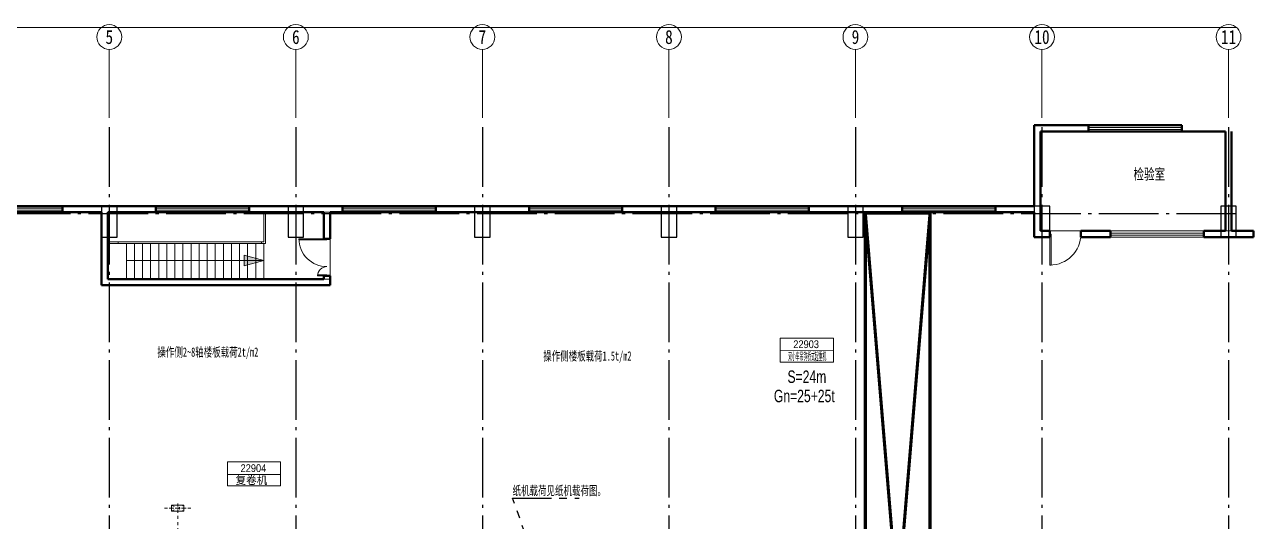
# Model space of a CAD drawing. Header units: metres. Extents: x 497148 to 498044, y 2998751 to 2999627.
# Drawn here: x 497595.21 to 497634.73, y 2999610.7 to 2999626.69 of the extents above; entities that cross this region are included whole.
import ezdxf
from ezdxf.enums import TextEntityAlignment as Align

# ---------------------------------------------------------------- set-up
doc = ezdxf.new("R2010")
doc.units = ezdxf.units.M
for name, pattern in [('ACAD_ISO04W100', [30.5, 24, -3, 0.5, -3]), ('AD_LTYPE3 0 mm', [16, 11, -1, 1, -1, 1, -1]), ('CENTER', [2, 1.25, -0.25, 0.25, -0.25]), ('DOTE', [2.42, 2, -0.2, 0.02, -0.2]), ('点画线', [18, 12, -2, 2, -2])]:
    doc.linetypes.add(name, pattern=pattern)
for name, color, linetype, lineweight in [('05', 4, 'CENTER', 25), ('A-WALL-可见线', 2, 'Continuous', 18), ('A-楼梯', 2, 'Continuous', 18), ('A-楼梯-面层线', 105, 'Continuous', 18), ('uBIM建-楼梯', 8, 'Continuous', 5), ('YQ_AXIS', 3, 'Continuous', 18), ('地沟', 155, 'Continuous', 15), ('建筑提水', 8, 'Continuous', 5), ('管道', 7, 'Continuous', 20), ('设备', 253, 'Continuous', 15), ('道路', 4, 'Continuous', 15)]:
    doc.layers.add(name, color=color, linetype=linetype, lineweight=lineweight)
for name, color, linetype in [('A-WALL', 4, 'Continuous'), ('A-护栏', 13, 'Continuous'), ('A-楼板', 5, 'Continuous'), ('A-窗', 2, 'Continuous'), ('A-门', 2, 'Continuous'), ('A-门-防火', 2, 'Continuous'), ('COLUMN', 9, 'Continuous'), ('DOTE', 1, 'CENTER'), ('文字', 255, 'Continuous')]:
    doc.layers.add(name, color=color, linetype=linetype)
doc.styles.add('ARIAL', font='arial.ttf')
doc.styles.add('HZTXT', font='SimSun.ttf', dxfattribs={"width": 0.7})
doc.styles.add('YQ_AXIS', font='SimSun.ttf', dxfattribs={"width": 0.8})

# ---------------------------------------------------------------- blocks, each defined once
blk = doc.blocks.new('A$C18155853')
at = {"layer": '设备', "color": 1, "linetype": '点画线', "lineweight": 18}
for p, q in [((-7788, 5625), (-6939, 5625)), ((-6942, 5625), (-7785, 5625))]:
    blk.add_line(p, q, dxfattribs=at)
at = {"layer": '设备', "linetype": 'Continuous', "lineweight": 0}
for p, q in [((-7564, 5725), (-7164, 5725)), ((-7564, 5725), (-7564, 5525)), ((-7164, 5725), (-7164, 5525))]:
    blk.add_line(p, q, dxfattribs=at)
at = {"layer": '设备', "linetype": 'AD_LTYPE3 0 mm', "lineweight": 0}
for p, q in [((-7564, 5525), (-7164, 5725)), ((-7564, 5725), (-7164, 5525))]:
    blk.add_line(p, q, dxfattribs=at)
at = {"layer": '设备', "linetype": 'ACAD_ISO04W100', "ltscale": 0.05}
blk.add_line((-7364, 5779), (-7364, -7940), dxfattribs=at)
at = {"layer": '设备', "color": 4}
blk.add_line((-7564, 5525), (-7164, 5525), dxfattribs=at)
blk = doc.blocks.new('biaozhu')
at = {"layer": '地沟', "color": 2, "ltscale": 20}
blk.add_lwpolyline([(322965, -198848), (324263, -198848), (324263, -199433), (322965, -199433)], close=True, dxfattribs=at)
blk.add_lwpolyline([(322965, -199155, 21.6, 21.6, 0), (324263, -199155, 21.6, 21.6, 0)], format="xyseb", dxfattribs=at)
at = {"layer": '地沟', "color": 2, "ltscale": 20, "style": 'ARIAL'}
blk.add_attdef('位号', text='', height=202, dxfattribs=at).set_placement((323619, -199079), align=Align.CENTER)
blk.add_attdef('名称', (323234, -199379), '', height=202, dxfattribs=at)
blk = doc.blocks.new('FC3021 - FC3021-4773936-7_000平面图_4283225_543')
at = {"color": 0, "lineweight": 50}
for p, q in [((-1500, -100), (-1500, 100)), ((1500, 100), (1500, -100))]:
    blk.add_line(p, q, dxfattribs=at)
at = {"color": 0, "lineweight": 18}
for p, q in [((-1500, 100), (1500, 100)), ((-1500, 33), (1500, 33)), ((-1500, -33), (1500, -33)), ((1500, -100), (-1500, -100))]:
    blk.add_line(p, q, dxfattribs=at)
blk = doc.blocks.new('顶部扶栏类型 - 顶部扶栏_内部_-V4-7_000平面图_4283225_543')
at = {"layer": 'A-护栏', "lineweight": 13}
for p, q in [((-15838, 62717), (-15788, 62717)), ((-15838, 61766), (-15838, 62717)), ((-15788, 61716), (-15788, 62717)), ((-20858, 61766), (-20518, 61766)), ((-20858, 61716), (-20518, 61716)), ((-20518, 61766), (-15913, 61766)), ((-20518, 61716), (-15913, 61716)), ((-15913, 61766), (-15838, 61766)), ((-15913, 61716), (-15788, 61716))]:
    blk.add_line(p, q, dxfattribs=at)
blk = doc.blocks.new('顶部扶栏类型 - 顶部扶栏_内部_-4688905-7_000平面图_4283225_543')
at = {"layer": 'A-护栏', "lineweight": 13}
for p, q in [((-15838, 62717), (-15788, 62717)), ((-15838, 61841), (-15838, 62717)), ((-15788, 62717), (-15788, 61841)), ((-20858, 61766), (-20518, 61766)), ((-20518, 61716), (-20858, 61716)), ((-20518, 61766), (-20258, 61766)), ((-20518, 61766), (-20518, 61716)), ((-20258, 61716), (-20518, 61716)), ((-20258, 61766), (-15913, 61766)), ((-15913, 61716), (-20258, 61716)), ((-15913, 61716), (-15913, 61766)), ((-15913, 61716), (-15913, 61766)), ((-15913, 61766), (-15838, 61766)), ((-15788, 61716), (-15913, 61716)), ((-15838, 61766), (-15838, 61841)), ((-15788, 61841), (-15788, 61716))]:
    blk.add_line(p, q, dxfattribs=at)
blk = doc.blocks.new('海诚-子母-防火-平开-无视窗 - 1200 x 2400mm b-4563795-7_000平面图_4283225_543')
at = {"color": 0, "lineweight": 18}
for p, q in [((-600, -100), (-600, 0)), ((600, -100), (600, 0))]:
    blk.add_line(p, q, dxfattribs=at)
at = {"color": 0, "lineweight": 5}
for p, q in [((-600, 0), (-560, 0)), ((-560, 0), (-560, -900)), ((560, 0), (560, -300)), ((600, 0), (560, 0)), ((-600, -900), (-600, -100)), ((560, -300), (600, -300)), ((600, -300), (600, -100)), ((-560, -900), (-600, -900))]:
    blk.add_line(p, q, dxfattribs=at)
for centre, radius, start, end in [((-600, 0), 900, 270, 360), ((600, 0), 300, 180, 270)]:
    blk.add_arc(centre, radius, start, end, dxfattribs=at)
blk = doc.blocks.new('组合窗-双层双列-上部固定下部推拉 - C3024-4489019-7_000平面图_4283225_543')
at = {"color": 0, "lineweight": 50}
for p, q in [((-1500, -100), (-1500, 100)), ((1500, 100), (1500, -100))]:
    blk.add_line(p, q, dxfattribs=at)
at = {"color": 0, "lineweight": 18}
for p, q in [((-1500, 100), (1500, 100)), ((-1500, 33), (1500, 33)), ((-1500, -33), (1500, -33)), ((1500, -100), (-1500, -100))]:
    blk.add_line(p, q, dxfattribs=at)
blk = doc.blocks.new('JYC3024 - JYC3024-4821861-7_000平面图_4283225_543')
at = {"color": 0, "lineweight": 50}
for p, q in [((-1500, -100), (-1500, 100)), ((1500, 100), (1500, -100))]:
    blk.add_line(p, q, dxfattribs=at)
at = {"color": 0, "lineweight": 18}
for p, q in [((-1500, 100), (1500, 100)), ((-1500, 33), (1500, 33)), ((-1500, -33), (1500, -33)), ((1500, -100), (-1500, -100))]:
    blk.add_line(p, q, dxfattribs=at)
blk = doc.blocks.new('ZQWS-单扇平开门 - FM乙1024-4420016-7_000平面图_4283225_543')
at = {"color": 0, "lineweight": 18}
for p, q in [((460, 0), (460, 1000)), ((460, 1000), (500, 1000)), ((500, 1000), (500, 100)), ((500, 0), (460, 0))]:
    blk.add_line(p, q, dxfattribs=at)
at = {"color": 0, "lineweight": 50}
for p, q in [((-500, 100), (-500, -100)), ((500, -100), (500, 100))]:
    blk.add_line(p, q, dxfattribs=at)
at = {"color": 0, "lineweight": 18}
blk.add_arc((500, 0), 1000, 90, 180, dxfattribs=at)
blk = doc.blocks.new('四扇平开 - C3012-4488992-7_000平面图_4283225_543')
at = {"color": 0, "lineweight": 50}
for p, q in [((-1500, -100), (-1500, 100)), ((1500, 100), (1500, -100))]:
    blk.add_line(p, q, dxfattribs=at)
at = {"color": 0, "lineweight": 18}
for p, q in [((-1500, 100), (1500, 100)), ((-1500, 33), (1500, 33)), ((-1500, -33), (1500, -33)), ((1500, -100), (-1500, -100))]:
    blk.add_line(p, q, dxfattribs=at)
blk = doc.blocks.new('A$Ce080179e')
at = {"layer": 'uBIM建-楼梯', "lineweight": 9}
blk.add_hatch(color=256, dxfattribs=at).paths.add_polyline_path([(78.771, 39.33), (79.406, 39.5), (78.771, 39.67)], flags=0)
at = {"layer": '05'}
for p, q in [((88.141, 29.788), (87.406, 31.848)), ((87.406, 31.848), (89.554, 31.848))]:
    blk.add_line(p, q, dxfattribs=at)
at = {"layer": 'A-WALL', "lineweight": 50}
for p, q in [((104.186, 43.85), (104.386, 43.85)), ((104.186, 41.25), (104.186, 43.85)), ((105.936, 43.85), (104.386, 43.85)), ((104.386, 43.65), (105.936, 43.65)), ((104.386, 43.65), (104.386, 40.45)), ((108.936, 43.85), (105.936, 43.85)), ((105.936, 43.65), (108.936, 43.65)), ((108.936, 43.65), (110.336, 43.65)), ((110.336, 40.45), (110.336, 43.65)), ((110.536, 43.65), (110.536, 40.45)), ((72.936, 41.25), (69.936, 41.25)), ((75.936, 41.25), (72.936, 41.25)), ((78.936, 41.25), (75.936, 41.25)), ((81.936, 41.25), (78.936, 41.25)), ((84.936, 41.25), (81.936, 41.25)), ((87.936, 41.25), (84.936, 41.25)), ((90.936, 41.25), (87.936, 41.25)), ((93.936, 41.25), (90.936, 41.25)), ((96.936, 41.25), (93.936, 41.25)), ((99.936, 41.25), (96.936, 41.25)), ((102.936, 41.25), (99.936, 41.25)), ((104.186, 41.25), (102.936, 41.25)), ((69.936, 41.05), (72.936, 41.05)), ((72.936, 41.05), (74.186, 41.05)), ((74.186, 41.05), (74.186, 38.7)), ((74.386, 38.9), (74.386, 41.05)), ((74.386, 41.05), (75.936, 41.05)), ((75.936, 41.05), (78.936, 41.05)), ((78.936, 41.05), (81.336, 41.05)), ((81.336, 41.05), (81.336, 40.2)), ((81.536, 40.2), (81.536, 41.05)), ((81.536, 41.05), (81.936, 41.05)), ((81.936, 41.05), (84.936, 41.05)), ((84.936, 41.05), (87.936, 41.05)), ((87.936, 41.05), (90.936, 41.05)), ((90.936, 41.05), (93.936, 41.05)), ((93.936, 41.05), (96.936, 41.05)), ((96.936, 41.05), (99.936, 41.05)), ((99.936, 41.05), (102.936, 41.05)), ((102.936, 41.05), (104.186, 41.05)), ((104.186, 40.25), (104.186, 41.05)), ((104.686, 40.45), (104.386, 40.45)), ((104.686, 40.25), (104.686, 40.45)), ((105.686, 40.45), (105.686, 40.25)), ((106.636, 40.45), (105.686, 40.45)), ((106.636, 40.25), (106.636, 40.45)), ((109.636, 40.45), (109.636, 40.25)), ((110.336, 40.45), (109.636, 40.45)), ((111.236, 40.45), (110.536, 40.45)), ((111.236, 40.25), (111.236, 40.45)), ((81.336, 40.2), (81.536, 40.2)), ((104.186, 40.25), (104.386, 40.25)), ((104.386, 40.25), (104.686, 40.25)), ((105.686, 40.25), (106.636, 40.25)), ((109.636, 40.25), (111.236, 40.25)), ((81.336, 38.9), (74.386, 38.9)), ((81.336, 39), (81.336, 38.9)), ((81.536, 39), (81.336, 39)), ((81.536, 38.9), (81.536, 39)), ((81.536, 38.7), (81.536, 38.9)), ((74.186, 38.7), (74.386, 38.7)), ((74.386, 38.7), (81.536, 38.7))]:
    blk.add_line(p, q, dxfattribs=at)
at = {"layer": 'A-WALL-可见线', "lineweight": 18}
for p, q in [((106.636, 40.45), (109.636, 40.45)), ((109.636, 40.25), (106.636, 40.25))]:
    blk.add_line(p, q, dxfattribs=at)
at = {"layer": 'A-楼板', "lineweight": 18}
blk.add_lwpolyline([(111.236, 40.45), (110.686, 40.45), (110.186, 40.45), (104.686, 40.45)], dxfattribs=at)
at = {"layer": 'A-楼梯', "lineweight": 18}
for p, q in [((81.536, 41.05), (79.406, 41.05)), ((79.406, 41.05), (79.406, 40.1)), ((81.536, 38.9), (81.536, 41.05)), ((74.386, 40.1), (79.406, 40.1)), ((75.246, 40.05), (75.246, 38.9)), ((75.506, 40.05), (75.506, 38.9)), ((75.766, 40.05), (75.766, 38.9)), ((76.026, 40.05), (76.026, 38.9)), ((76.286, 40.05), (76.286, 38.9)), ((76.546, 40.05), (76.546, 38.9)), ((76.806, 40.05), (76.806, 38.9)), ((77.066, 40.05), (77.066, 38.9)), ((77.326, 40.05), (77.326, 38.9)), ((77.586, 40.05), (77.586, 38.9)), ((77.846, 40.05), (77.846, 38.9)), ((78.106, 40.05), (78.106, 38.9)), ((78.366, 40.05), (78.366, 38.9)), ((78.626, 40.05), (78.626, 38.9)), ((78.886, 40.05), (78.886, 38.9)), ((79.146, 40.05), (79.146, 38.9)), ((81.536, 38.9), (74.386, 38.9))]:
    blk.add_line(p, q, dxfattribs=at)
at = {"layer": 'A-楼梯-面层线', "lineweight": 18}
for p, q in [((74.986, 40.05), (74.986, 38.9)), ((79.406, 40.05), (79.406, 38.9))]:
    blk.add_line(p, q, dxfattribs=at)
at = {"layer": 'COLUMN'}
for p, q in [((74.686, 41.25), (74.186, 41.25)), ((74.186, 41.25), (74.186, 40.25)), ((74.686, 40.25), (74.686, 41.25)), ((80.686, 41.25), (80.186, 41.25)), ((80.186, 41.25), (80.186, 40.25)), ((80.686, 40.25), (80.686, 41.25)), ((86.186, 41.25), (86.186, 40.25)), ((86.686, 41.25), (86.186, 41.25)), ((86.686, 40.25), (86.686, 41.25)), ((92.686, 41.25), (92.186, 41.25)), ((92.186, 41.25), (92.186, 40.25)), ((92.686, 40.25), (92.686, 41.25)), ((98.186, 41.25), (98.186, 40.25)), ((98.686, 41.25), (98.186, 41.25)), ((98.686, 40.25), (98.686, 41.25)), ((104.686, 41.25), (104.186, 41.25)), ((104.186, 41.25), (104.186, 40.25)), ((104.686, 40.25), (104.686, 41.25)), ((110.686, 41.25), (110.186, 41.25)), ((110.186, 41.25), (110.186, 40.25)), ((110.686, 40.25), (110.686, 41.25)), ((74.186, 40.25), (74.686, 40.25)), ((80.186, 40.25), (80.686, 40.25)), ((86.186, 40.25), (86.686, 40.25)), ((92.186, 40.25), (92.686, 40.25)), ((98.186, 40.25), (98.686, 40.25)), ((104.186, 40.25), (104.686, 40.25)), ((110.186, 40.25), (110.686, 40.25))]:
    blk.add_line(p, q, dxfattribs=at)
at = {"layer": 'DOTE', "color": 251, "linetype": 'ACAD_ISO04W100', "ltscale": 0.08}
for p, q in [((74.436, 43.793), (74.436, 4.962)), ((80.436, 43.793), (80.436, 4.962)), ((86.436, 43.793), (86.436, 4.962)), ((92.436, 43.793), (92.436, 4.962)), ((98.436, 43.793), (98.436, 4.962)), ((104.436, 43.793), (104.436, 4.962)), ((110.436, 43.793), (110.436, 4.962)), ((110.686, 41), (47.828, 41))]:
    blk.add_line(p, q, dxfattribs=at)
at = {"layer": 'uBIM建-楼梯', "color": 3, "lineweight": 9}
for p, q in [((78.771, 39.67), (78.771, 39.33)), ((79.406, 39.5), (78.771, 39.67)), ((74.986, 39.5), (75.246, 39.5)), ((75.246, 39.5), (75.506, 39.5)), ((75.506, 39.5), (75.766, 39.5)), ((75.766, 39.5), (76.026, 39.5)), ((76.026, 39.5), (76.286, 39.5)), ((76.286, 39.5), (76.546, 39.5)), ((76.546, 39.5), (76.806, 39.5)), ((76.806, 39.5), (77.066, 39.5)), ((77.066, 39.5), (77.326, 39.5)), ((77.326, 39.5), (77.586, 39.5)), ((77.586, 39.5), (77.846, 39.5)), ((77.846, 39.5), (78.106, 39.5)), ((78.106, 39.5), (78.366, 39.5)), ((78.366, 39.5), (78.626, 39.5)), ((78.626, 39.5), (78.886, 39.5)), ((78.771, 39.33), (79.406, 39.5)), ((78.886, 39.5), (79.146, 39.5)), ((79.146, 39.5), (79.406, 39.5))]:
    blk.add_line(p, q, dxfattribs=at)
at = {"layer": 'YQ_AXIS', "ltscale": 0.05}
for p, q in [((74.436, 46.293), (74.436, 44.093)), ((80.436, 46.293), (80.436, 44.093)), ((86.436, 46.293), (86.436, 44.093)), ((92.436, 46.293), (92.436, 44.093)), ((98.436, 46.293), (98.436, 44.093)), ((104.436, 46.293), (104.436, 44.093)), ((110.436, 46.293), (110.436, 44.093))]:
    blk.add_line(p, q, dxfattribs=at)
for centre in [(74.436, 46.693), (80.436, 46.693), (86.436, 46.693), (92.436, 46.693), (98.436, 46.693), (104.436, 46.693), (110.436, 46.693)]:
    blk.add_circle(centre, 0.4, dxfattribs=at)
at = {"layer": '建筑提水', "lineweight": 9}
blk.add_line((74.436, 41), (74.436, 40.25), dxfattribs=at)
at = {"layer": '设备', "linetype": 'DOTE'}
for points in [[(100.835, 41.018, 0.1, 0.1, 0), (98.754, 15.989, 0.1, 0.1, 0)], [(98.754, 41.018, 0.1, 0.1, 0), (100.835, 15.989, 0.1, 0.1, 0)], [(100.835, 15.989, 0.1, 0.1, 0), (100.835, 41.018, 0.1, 0.1, 0), (98.754, 41.018, 0.1, 0.1, 0), (98.754, 15.989, 0.1, 0.1, 0), (100.835, 15.989, 0.1, 0.1, 0)]]:
    blk.add_lwpolyline(points, format="xyseb", dxfattribs=at)
at = {"layer": '道路', "linetype": 'ByBlock', "lineweight": 0, "ltscale": 0.2}
blk.add_line((53.36, 47), (110.692, 47), dxfattribs=at)
at = {"layer": 'A-护栏', "xscale": 0.001, "yscale": 0.001, "zscale": 0.001}
for name in ['顶部扶栏类型 - 顶部扶栏_内部_-V4-7_000平面图_4283225_543', '顶部扶栏类型 - 顶部扶栏_内部_-4688905-7_000平面图_4283225_543']:
    blk.add_blockref(name, (95.244, -21.667), dxfattribs=at)
at = {"layer": 'A-窗', "xscale": 0.001, "yscale": 0.001, "zscale": 0.001}
for name, p in [('组合窗-双层双列-上部固定下部推拉 - C3024-4489019-7_000平面图_4283225_543', (107.436, 43.75)), ('四扇平开 - C3012-4488992-7_000平面图_4283225_543', (71.436, 41.15)), ('四扇平开 - C3012-4488992-7_000平面图_4283225_543', (77.436, 41.15)), ('JYC3024 - JYC3024-4821861-7_000平面图_4283225_543', (83.436, 41.15)), ('组合窗-双层双列-上部固定下部推拉 - C3024-4489019-7_000平面图_4283225_543', (89.436, 41.15)), ('组合窗-双层双列-上部固定下部推拉 - C3024-4489019-7_000平面图_4283225_543', (95.436, 41.15)), ('JYC3024 - JYC3024-4821861-7_000平面图_4283225_543', (101.436, 41.15))]:
    blk.add_blockref(name, p, dxfattribs=at)
at = {"layer": 'A-窗', "xscale": 0.001, "yscale": 0.001, "zscale": 0.001, "rotation": 180}
blk.add_blockref('FC3021 - FC3021-4773936-7_000平面图_4283225_543', (108.136, 40.35), dxfattribs=at)
at = {"layer": 'A-门', "xscale": 0.001, "yscale": 0.001, "zscale": 0.001, "rotation": 270}
blk.add_blockref('海诚-子母-防火-平开-无视窗 - 1200 x 2400mm b-4563795-7_000平面图_4283225_543', (81.436, 39.6), dxfattribs=at)
at = {"layer": 'A-门-防火', "xscale": 0.001, "yscale": 0.001, "zscale": 0.001, "rotation": 180}
blk.add_blockref('ZQWS-单扇平开门 - FM乙1024-4420016-7_000平面图_4283225_543', (105.186, 40.35), dxfattribs=at)
at = {"layer": '地沟', "color": 5}
ref = blk.add_blockref('biaozhu', (-330.302, 299.481), dxfattribs=dict(at, xscale=0.00132, yscale=0.00132, zscale=0.00132))
ref.add_attrib('位号', '22903', dxfattribs={"color": 2, "ltscale": 20, "height": 0.25, "style": 'ARIAL', "width": 0.85}).set_placement((96.849, 36.678), align=Align.CENTER)
ref.add_attrib('名称', '双小车吊钩桥式起重机', (96.272, 36.287), dxfattribs={"color": 2, "ltscale": 20, "height": 0.25, "style": 'ARIAL', "width": 0.35})
ref = blk.add_blockref('biaozhu', (-348.079, 295.493), dxfattribs=dict(at, xscale=0.00132, yscale=0.00132, zscale=0.00132))
ref.add_attrib('位号', '22904', dxfattribs={"color": 2, "ltscale": 20, "height": 0.25, "style": 'ARIAL', "width": 0.85}).set_placement((79.072, 32.689), align=Align.CENTER)
ref.add_attrib('名称', '复卷机', (78.495, 32.299), dxfattribs={"color": 2, "ltscale": 20, "height": 0.25, "style": 'ARIAL'})
at = {"layer": '管道', "lineweight": 5, "ltscale": 0.05, "xscale": 0.001, "yscale": 0.001, "zscale": 0.001}
blk.add_blockref('A$C18155853', (84, 25.9), dxfattribs=at)
at = {"color": 2, "style": 'ARIAL', "width": 0.7}
for s, p in [('S=24m', (96.249, 35.557)), ('Gn=25+25t', (95.812, 34.937))]:
    blk.add_text(s, height=0.4, dxfattribs=at).set_placement(p)
at = {"layer": '05', "style": 'HZTXT', "width": 0.65}
for s, p in [('操作侧2~8轴楼板载荷2t/m2', (75.983, 36.401)), ('操作侧楼板载荷1.5t/m2', (88.393, 36.276)), ('纸机载荷见纸机载荷图。', (87.407, 31.943))]:
    blk.add_text(s, height=0.3, dxfattribs=at).set_placement(p)
at = {"layer": 'YQ_AXIS', "color": 7, "ltscale": 0.05, "style": 'YQ_AXIS', "width": 0.8}
for s, p in [('5', (74.436, 46.693)), ('6', (80.436, 46.693)), ('7', (86.436, 46.693)), ('8', (92.436, 46.693)), ('9', (98.436, 46.693)), ('10', (104.436, 46.693)), ('11', (110.436, 46.693))]:
    blk.add_text(s, height=0.45, dxfattribs=at).set_placement(p, align=Align.MIDDLE_CENTER)
at = {"layer": '文字', "color": 2, "lineweight": 25, "style": 'HZTXT', "width": 0.71}
blk.add_text('检验室', height=0.35, dxfattribs=at).set_placement((107.379, 42.105))

msp = doc.modelspace()

# ---------------------------------------------------------------- block references
msp.add_blockref('A$Ce080179e', (497523.498, 2999579.599))

doc.saveas('drawing.dxf')
